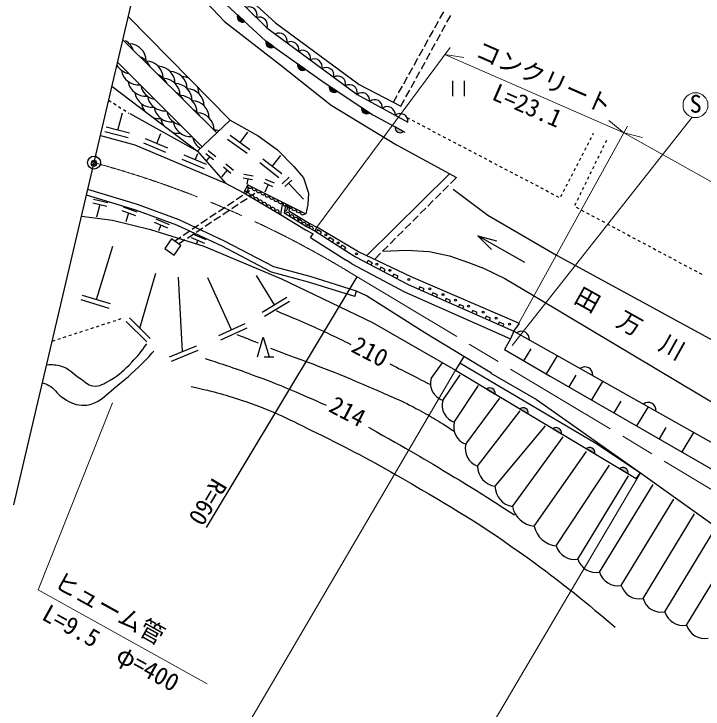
# Model space of a CAD drawing. Units: millimetres, scale not verified. Extents: x 40000 to 680000, y 20000 to 380000.
# Drawn here: x 273391 to 344569, y 259151 to 330977 of the extents above; entities that cross this region are included whole.
import ezdxf
from ezdxf.enums import TextEntityAlignment as Align

# ---------------------------------------------------------------- set-up
doc = ezdxf.new("R2010")
doc.units = ezdxf.units.MM
doc.header["$LTSCALE"] = 1000
doc.header["$PDMODE"] = 32
doc.header["$PDSIZE"] = 500
doc.linetypes.add('CHAIN', pattern=[18.5, 12, -1.5, 3.5, -1.5])
for name, color, linetype, lineweight in [('M-BGD', 7, 'Continuous', 25), ('M-BMK', 2, 'CHAIN', 13), ('M-BMK-SRVR', 3, 'Continuous', 25), ('M-STR-HTXT', 7, 'Continuous', 13)]:
    doc.layers.add(name, color=color, linetype=linetype, lineweight=lineweight)
doc.layers.add('M-OTRS', color=6, linetype='Continuous')
doc.styles.add('ＭＳ ゴシック', font='')
doc.styles.get('ＭＳ ゴシック').set_extended_font_data('MS Gothic')

msp = doc.modelspace()

# ---------------------------------------------------------------- hatches: boundary and pattern name
at = {"layer": 'M-BGD'}
for points in [[(296503, 330866, 0.7), (297236, 330186)], [(299438, 328149, 0.7), (300252, 327569)], [(302695, 325827, 0.7), (303509, 325246)], [(305964, 323523, 0.7), (306798, 322971)], [(309298, 321313, 0.7), (310131, 320760)], [(312756, 319311, 0.7), (313638, 318838)], [(323079, 291702, 0.7), (322221, 292215)], [(326513, 289650, 0.7), (325654, 290163)], [(329946, 287598, 0.7), (329088, 288111)], [(333379, 285545, 0.7), (332521, 286059)], [(336813, 283493, 0.7), (335954, 284006)]]:
    msp.add_hatch(color=256, dxfattribs=at).paths.add_polyline_path(points)

# ---------------------------------------------------------------- linework, layer by layer
for p, q in [((317388, 330504), (317776, 331203)), ((318120, 330124), (318506, 330825)), ((316855, 329541), (317243, 330241)), ((317590, 329160), (317975, 329861)), ((316322, 328579), (316710, 329279)), ((294354, 318686), (284634, 328286)), ((315789, 327617), (316177, 328317)), ((317060, 328196), (317445, 328897)), ((316530, 327233), (316915, 327934)), ((315256, 326655), (315644, 327354)), ((316000, 326269), (316385, 326970)), ((314723, 325692), (315111, 326392)), ((292827, 317233), (284093, 325975)), ((314190, 324730), (314578, 325430)), ((315470, 325305), (315855, 326006)), ((314940, 324341), (315325, 325042)), ((313657, 323768), (314045, 324468)), ((314409, 323377), (314795, 324078)), ((318680, 324067), (318680, 322467)), ((319880, 324067), (319880, 322467)), ((283513, 323500), (292350, 316778)), ((313125, 322806), (313512, 323505)), ((312592, 321843), (312979, 322543)), ((313879, 322413), (314265, 323114)), ((283177, 322063), (283430, 321901)), ((313349, 321449), (313735, 322150)), ((283682, 321740), (283935, 321578)), ((284187, 321416), (284440, 321254)), ((284693, 321092), (284945, 320930)), ((284123, 318963), (284604, 320766)), ((285198, 320768), (285274, 320720)), ((313975, 320271), (314241, 320132)), ((314507, 319992), (314772, 319853)), ((315038, 319714), (315304, 319574)), ((285331, 318641), (282915, 319285)), ((315570, 319435), (315835, 319296)), ((316101, 319157), (316367, 319017)), ((282322, 318409), (285892, 317456)), ((285202, 318158), (282786, 318802)), ((288140, 317592), (288574, 318619)), ((297764, 316949), (295742, 318418)), ((296753, 317683), (297545, 318773)), ((316632, 318878), (316898, 318739)), ((317164, 318599), (317429, 318460)), ((317695, 318321), (317961, 318182)), ((332902, 317955), (333041, 318222)), ((333179, 318488), (333261, 318645)), ((289097, 316645), (286794, 317618)), ((289291, 317106), (286988, 318078)), ((297471, 316544), (295448, 318013)), ((318227, 318042), (318492, 317903)), ((318758, 317764), (319024, 317624)), ((319289, 317485), (319555, 317346)), ((332626, 317423), (332764, 317689)), ((334589, 317909), (334457, 317640)), ((285892, 317456), (295261, 313498)), ((293463, 316854), (294256, 316245)), ((319821, 317207), (320087, 317067)), ((320352, 316928), (320618, 316789)), ((332349, 316891), (332487, 317157)), ((334062, 316831), (333931, 316561)), ((334326, 317370), (334194, 317100)), ((293269, 315426), (290966, 316398)), ((292117, 315912), (292383, 316541)), ((293219, 316537), (294012, 315928)), ((293616, 316232), (293296, 315816)), ((300075, 315214), (300957, 316340)), ((320884, 316649), (321149, 316510)), ((321415, 316371), (321681, 316232)), ((321946, 316092), (322212, 315953)), ((331796, 315826), (331934, 316092)), ((332072, 316358), (332211, 316624)), ((333799, 316292), (333668, 316022)), ((293074, 314965), (290771, 315938)), ((295291, 315473), (296059, 314832)), ((300751, 314049), (298783, 315590)), ((301060, 314443), (299091, 315984)), ((322478, 315814), (322744, 315674)), ((323009, 315535), (323275, 315396)), ((331519, 315293), (331657, 315559)), ((333536, 315753), (333404, 315483)), ((295419, 314846), (294836, 314148)), ((295035, 315166), (295802, 314525)), ((323541, 315257), (323806, 315117)), ((324072, 314978), (324338, 314839)), ((324604, 314699), (324869, 314560)), ((331243, 314761), (331381, 315027)), ((333010, 314674), (332878, 314405)), ((333273, 315213), (333141, 314944)), ((297060, 314026), (298047, 313866)), ((297124, 314421), (298111, 314261)), ((297553, 313946), (297460, 313371)), ((299345, 313919), (300263, 313523)), ((301106, 313419), (301833, 314106)), ((318393, 314444), (309792, 305995)), ((318477, 313449), (319043, 314014)), ((325135, 314421), (325401, 314282)), ((325666, 314142), (325932, 314003)), ((330689, 313696), (330828, 313962)), ((330966, 314228), (331104, 314495)), ((332746, 314135), (332615, 313865)), ((295261, 313498), (297146, 312475)), ((297146, 312475), (297538, 313324)), ((297538, 313324), (303529, 310332)), ((299187, 313552), (300105, 313156)), ((299646, 313354), (299299, 312548)), ((301380, 313128), (302107, 313815)), ((301744, 313472), (303288, 311836)), ((317698, 312673), (318265, 313238)), ((326198, 313864), (326463, 313724)), ((326729, 313585), (326995, 313446)), ((327261, 313307), (327526, 313167)), ((330413, 313164), (330551, 313430)), ((332483, 313596), (332352, 313326)), ((286171, 311284), (281015, 312825)), ((297146, 312475), (300936, 310245)), ((297268, 312419), (297736, 312734)), ((297720, 312084), (298284, 312459)), ((316919, 311896), (317486, 312461)), ((327792, 313028), (328058, 312889)), ((328323, 312749), (328589, 312610)), ((328855, 312471), (329121, 312332)), ((330136, 312631), (330274, 312897)), ((331957, 312517), (331825, 312248)), ((332220, 313057), (332088, 312787)), ((285981, 310715), (280878, 312240)), ((281627, 311839), (283085, 311485)), ((296355, 311805), (297019, 312252)), ((296804, 311475), (297470, 311918)), ((329386, 312192), (329652, 312053)), ((329860, 312099), (329998, 312365)), ((331694, 311978), (331562, 311709)), ((281533, 311450), (282991, 311096)), ((282262, 311273), (281928, 309980)), ((284667, 311043), (286074, 310524)), ((290465, 309694), (286171, 311284)), ((294530, 310577), (295194, 311024)), ((295443, 311191), (296107, 311638)), ((295888, 310866), (296554, 311309)), ((301142, 311524), (300936, 310245)), ((301470, 311360), (301319, 310420)), ((301878, 311157), (301794, 310638)), ((316141, 311119), (316707, 311684)), ((331430, 311439), (331299, 311169)), ((284528, 310667), (285936, 310149)), ((285232, 310408), (284942, 309510)), ((290234, 309140), (285981, 310715)), ((293618, 309963), (294281, 310409)), ((294972, 310257), (295638, 310700)), ((301319, 310420), (303677, 308966)), ((301794, 310638), (303898, 309341)), ((315362, 310342), (315928, 310907)), ((331471, 310998), (331736, 310857)), ((332001, 310715), (332265, 310574)), ((332530, 310433), (332794, 310291)), ((288044, 309817), (289424, 309230)), ((295150, 307505), (290465, 309694)), ((292705, 309349), (293369, 309795)), ((294056, 309649), (294722, 310091)), ((300936, 310245), (303504, 308661)), ((314583, 309565), (315149, 310130)), ((333059, 310150), (333324, 310009)), ((333588, 309867), (333853, 309726)), ((334117, 309584), (334382, 309443)), ((287887, 309449), (289267, 308862)), ((288577, 309155), (288341, 308556)), ((294884, 306967), (290234, 309140)), ((291792, 308734), (292456, 309181)), ((292224, 308431), (292890, 308873)), ((293140, 309040), (293806, 309482)), ((303677, 308966), (304458, 308557)), ((303898, 309341), (304678, 308933)), ((304678, 308933), (304458, 308557)), ((308965, 306381), (304678, 308933)), ((313804, 308788), (314371, 309353)), ((334647, 309302), (334911, 309160)), ((335176, 309019), (335440, 308877)), ((290880, 308120), (291544, 308567)), ((291308, 307822), (291974, 308265)), ((291841, 308244), (293222, 307657)), ((303504, 308661), (304296, 308248)), ((304028, 307883), (304296, 308248)), ((304458, 308557), (308122, 306224)), ((304731, 308680), (304597, 308469)), ((305153, 308411), (304731, 308680)), ((305018, 308200), (305153, 308411)), ((313025, 308012), (313592, 308577)), ((335705, 308736), (335970, 308595)), ((336234, 308453), (336499, 308312)), ((336763, 308171), (337028, 308029)), ((289967, 307506), (290631, 307953)), ((290391, 307213), (291058, 307656)), ((291685, 307876), (293065, 307289)), ((292375, 307583), (292242, 307245)), ((300221, 304849), (295150, 307505)), ((304028, 307883), (307692, 305549)), ((305996, 307874), (305862, 307663)), ((306418, 307606), (305996, 307874)), ((306284, 307395), (306418, 307606)), ((312247, 307235), (312813, 307800)), ((326170, 305298), (321297, 308044)), ((321297, 308044), (322726, 306644)), ((321297, 308044), (323234, 307546)), ((337293, 307888), (337557, 307746)), ((337822, 307605), (338086, 307464)), ((281926, 301456), (283623, 306970)), ((300001, 304286), (294884, 306967)), ((307261, 307069), (307127, 306858)), ((307683, 306800), (307261, 307069)), ((307549, 306589), (307683, 306800)), ((311468, 306458), (312034, 307023)), ((338351, 307322), (338615, 307181)), ((338880, 307039), (339145, 306898)), ((339409, 306757), (339674, 306615)), ((308122, 306224), (308678, 305892)), ((314434, 303823), (308965, 306381)), ((310689, 305681), (311255, 306246)), ((339938, 306474), (340203, 306333)), ((340468, 306191), (340732, 306050)), ((308282, 305139), (307692, 305549)), ((308678, 305892), (314114, 303033)), ((309968, 305495), (309852, 305274)), ((310411, 305263), (309968, 305495)), ((310295, 305041), (310411, 305263)), ((340997, 305908), (341261, 305767)), ((341526, 305626), (341791, 305484)), ((342055, 305343), (342320, 305202)), ((303983, 303851), (300221, 304849)), ((308282, 305139), (313743, 302268)), ((311296, 304797), (311180, 304576)), ((311739, 304565), (311296, 304797)), ((311622, 304343), (311739, 304565)), ((342584, 305060), (342849, 304919)), ((343114, 304777), (343378, 304636)), ((286394, 298505), (288036, 304188)), ((300307, 300911), (298461, 303964)), ((303816, 303273), (300001, 304286)), ((308777, 302338), (303983, 303851)), ((312624, 304099), (312507, 303878)), ((313066, 303866), (312624, 304099)), ((312950, 303645), (313066, 303866)), ((343643, 304495), (343907, 304353)), ((344172, 304212), (344437, 304070)), ((290819, 296089), (290380, 303775)), ((293269, 277903), (308833, 303812)), ((295877, 298349), (293435, 303697)), ((308597, 301766), (303816, 303273)), ((325601, 299006), (314434, 303823)), ((314114, 303033), (325020, 298185)), ((315298, 302780), (315197, 302552)), ((315755, 302577), (315298, 302780)), ((315654, 302349), (315755, 302577)), ((283359, 301015), (280492, 301898)), ((301591, 301687), (299024, 300135)), ((308597, 301766), (308777, 302338)), ((309791, 301858), (308777, 302338)), ((315834, 298036), (309791, 301858)), ((313743, 302268), (324675, 297408)), ((316669, 302171), (316567, 301943)), ((317126, 301968), (316669, 302171)), ((317024, 301739), (317126, 301968)), ((283212, 300537), (280345, 301420)), ((301850, 301259), (299282, 299707)), ((318040, 301562), (317938, 301333)), ((318496, 301359), (318040, 301562)), ((318395, 301130), (318496, 301359)), ((319410, 300952), (319309, 300724)), ((319867, 300749), (319410, 300952)), ((319766, 300521), (319867, 300749)), ((320781, 300343), (320679, 300115)), ((321238, 300140), (320781, 300343)), ((287460, 297449), (285329, 299560)), ((321136, 299912), (321238, 300140)), ((322152, 299734), (322050, 299505)), ((322609, 299531), (322152, 299734)), ((322507, 299302), (322609, 299531)), ((282486, 298848), (282771, 298941)), ((283056, 299034), (283341, 299127)), ((283627, 299220), (283912, 299313)), ((284197, 299406), (284472, 299496)), ((287108, 297094), (284977, 299205)), ((297242, 298972), (294513, 297726)), ((323522, 299125), (323421, 298896)), ((323979, 298921), (323522, 299125)), ((323878, 298693), (323979, 298921)), ((325020, 298185), (325601, 299006)), ((280204, 298105), (280489, 298198)), ((280774, 298291), (281059, 298384)), ((281345, 298477), (281630, 298570)), ((281915, 298662), (282200, 298755)), ((297449, 298518), (294720, 297271)), ((325020, 298185), (324675, 297408)), ((277922, 297361), (278207, 297454)), ((278492, 297547), (278777, 297640)), ((279063, 297733), (279348, 297826)), ((279633, 297919), (279918, 298012)), ((298541, 295562), (299141, 297562)), ((299141, 297562), (299741, 295562)), ((319854, 295591), (315834, 298036)), ((324675, 297408), (324066, 296297)), ((277351, 297175), (277636, 297268)), ((292205, 296662), (289432, 295516)), ((292396, 296200), (289623, 295054)), ((324066, 296297), (328779, 293565)), ((326070, 295135), (326824, 296385)), ((299241, 295562), (300241, 295562)), ((319854, 295591), (319014, 294167)), ((322702, 293858), (319854, 295591)), ((328400, 293785), (329526, 295652)), ((316476, 293307), (317665, 294937)), ((319454, 294914), (333502, 286629)), ((322662, 293874), (327378, 291141)), ((317674, 291045), (319495, 293702)), ((328779, 293565), (351981, 280188)), ((330732, 292439), (331473, 293667)), ((318873, 288782), (321386, 292601)), ((333065, 291094), (334223, 293013)), ((320071, 286520), (323580, 291290)), ((327378, 291141), (338093, 283547)), ((335398, 289749), (336122, 290949)), ((337731, 288404), (338919, 290373)), ((321269, 284258), (325686, 289983)), ((323078, 282170), (328301, 288419)), ((340064, 287059), (340771, 288231)), ((342397, 285714), (343616, 287733)), ((324886, 280083), (330134, 287290)), ((333502, 286629), (338093, 283547)), ((327139, 278050), (332514, 285769)), ((329392, 276016), (334914, 284345)), ((331636, 274653), (336851, 283237)), ((337671, 282980), (338093, 283547)), ((338093, 283547), (351157, 274224)), ((333880, 273290), (339397, 282371)), ((336123, 271927), (341540, 280842)), ((338367, 270563), (343683, 279313)), ((340611, 269200), (345826, 277784)), ((342854, 267837), (347969, 276254))]:
    msp.add_line(p, q, dxfattribs=at)
for points in [[(287672, 341264), (295073, 333937), (299515, 329522), (308831, 322657), (314081, 319776)], [(287412, 340157), (295321, 331963), (299413, 328167), (305417, 323886), (310452, 320548), (313763, 318771)], [(287083, 338748), (295143, 330203), (300838, 325801), (306168, 321560), (312913, 317441), (319091, 314062)], [(293148, 337666), (294521, 335458), (300417, 330047), (309033, 323693), (313349, 321449)], [(292350, 316778), (295742, 320009), (285203, 330717)], [(285361, 320682), (292350, 316778), (295261, 313498)], [(295742, 320009), (298606, 318377), (300598, 316923), (302294, 315227), (303290, 314042), (303829, 312454), (303748, 311296), (303529, 310332)], [(318774, 312871), (322328, 310197), (329435, 306051), (355222, 291995), (361239, 288899)], [(280371, 310074), (283569, 309661), (287500, 308718), (293019, 306995), (301016, 303603), (310412, 299080), (319014, 294167), (337671, 282980)], [(311468, 306458), (313961, 306574), (316295, 306413), (318395, 305964), (320351, 305300), (321895, 304707), (324102, 303630), (327064, 301872), (330743, 299664), (346353, 290337), (355008, 285966), (357695, 284770), (360267, 283884), (364234, 282879), (366890, 281981), (368201, 281335), (371572, 278776)], [(325020, 298185), (358012, 279642), (367422, 278349)]]:
    msp.add_lwpolyline(points, dxfattribs=at)
for points in [[(296503, 330866, 0.7), (297236, 330186)], [(299438, 328149, 0.7), (300252, 327569)], [(302695, 325827, 0.7), (303509, 325246)], [(305964, 323523, 0.7), (306798, 322971)], [(309298, 321313, 0.7), (310131, 320760)], [(312756, 319311, 0.7), (313638, 318838)], [(323079, 291702, 0.7), (322221, 292215)], [(326513, 289650, 0.7), (325654, 290163)], [(329946, 287598, 0.7), (329088, 288111)], [(333379, 285545, 0.7), (332521, 286059)], [(336813, 283493, 0.7), (335954, 284006)]]:
    msp.add_lwpolyline(points, format="xyb", close=True, dxfattribs=at)
msp.add_lwpolyline([(289650, 307726), (288967, 306739), (289954, 306056), (290637, 307043)], close=True, dxfattribs=at)
for centre in [(301753, 311053), (302890, 309797), (303822, 309155), (305595, 308148), (306887, 307307), (308760, 306180), (310872, 305120), (312206, 304482), (314169, 303546), (316356, 302585), (317707, 301972), (318999, 301400), (320350, 300787), (321849, 300149), (323208, 299553), (324566, 298915)]:
    msp.add_circle(centre, 100, dxfattribs=at)
for centre, radius, start, end in [((297698, 330884), 812, 337.8658, 112.62607), ((298763, 329828), 812, 337.8658, 112.62607), ((300797, 328189), 812, 346.22986, 120.99013), ((284022, 326617), 1812, 18.51959, 60.83164), ((285255, 326077), 1812, 0.94091, 88.14654), ((302004, 327299), 812, 346.22986, 120.99013), ((303212, 326410), 812, 346.22986, 120.99013), ((285775, 324835), 1812, 21.12387, 69.59133), ((287008, 324295), 1812, 0.94091, 88.14654), ((304419, 325520), 812, 346.22986, 120.99013), ((285587, 326602), 1812, 210.44523, 259.09498), ((288242, 323755), 1812, 0.94091, 88.14654), ((305627, 324630), 812, 346.22986, 120.99013), ((286279, 325447), 1812, 189.13489, 274.60641), ((287529, 323053), 1812, 24.02285, 66.69235), ((289475, 323215), 1812, 0.94091, 88.14654), ((286971, 324293), 1812, 189.13489, 276.34052), ((288762, 322513), 1812, 0.94091, 88.14654), ((290708, 322675), 1812, 63.12819, 88.14654), ((306834, 323740), 812, 346.22986, 120.99013), ((288269, 323934), 1812, 191.48767, 258.4599), ((289995, 321973), 1812, 0.94091, 88.14654), ((291228, 321433), 1812, 0.94091, 88.14654), ((290708, 322675), 1812, 0.94091, 25.95926), ((308042, 322850), 812, 346.22986, 120.99013), ((287663, 323138), 1812, 189.13489, 276.34052), ((289282, 321272), 1812, 27.35877, 63.35643), ((290516, 320731), 1812, 0.94091, 88.14654), ((309337, 322032), 804, 353.4521, 129.03917), ((288961, 322779), 1812, 189.13489, 274.14106), ((291749, 320191), 1812, 0.94091, 88.14654), ((310643, 321306), 812, 353.8655, 128.62577), ((288356, 321983), 1812, 189.13489, 214.78254), ((289653, 321624), 1812, 189.13489, 276.34052), ((311958, 320584), 812, 353.8655, 128.62577), ((290951, 321265), 1812, 192.13357, 257.814), ((291036, 319490), 1812, 31.44292, 59.27228), ((292269, 318950), 1812, 0.94091, 88.14654), ((313273, 319863), 812, 353.8655, 128.62577), ((288356, 321983), 1812, 250.69287, 276.34052), ((290345, 320469), 1812, 189.13489, 214.78254), ((291643, 320110), 1812, 189.13489, 273.67242), ((292790, 317708), 1812, 37.34892, 53.36627), ((294023, 317168), 1812, 72.34102, 88.14654), ((290345, 320469), 1812, 250.69287, 276.34052), ((293633, 318597), 1812, 192.79096, 237.40871), ((294325, 317442), 1812, 189.13489, 194.52016), ((297774, 313206), 250, 153.4592, 333.4592), ((297348, 312897), 250, 244.33515, 64.33515), ((297533, 312248), 250, 329.52487, 149.52487), ((298222, 312983), 250, 153.4592, 333.4592), ((298669, 312759), 250, 153.4592, 333.4592), ((299116, 312536), 250, 153.4592, 333.4592), ((297963, 311994), 250, 329.52487, 149.52487), ((298394, 311741), 250, 329.52487, 149.52487), ((298825, 311487), 250, 329.52487, 149.52487), ((299563, 312313), 250, 153.4592, 333.4592), ((300011, 312089), 250, 153.4592, 333.4592), ((300458, 311866), 250, 153.4592, 333.4592), ((300905, 311642), 250, 153.4592, 333.4592), ((299256, 311233), 250, 329.52487, 149.52487), ((299687, 310980), 250, 329.52487, 149.52487), ((301441, 311375), 250, 153.4592, 333.4592), ((301394, 310890), 250, 260.87218, 80.87218), ((301888, 311151), 250, 153.4592, 333.4592), ((302336, 310928), 250, 153.4592, 333.4592), ((300118, 310726), 250, 329.52487, 149.52487), ((300549, 310473), 250, 329.52487, 149.52487), ((301647, 310218), 250, 328.34399, 148.34399), ((302783, 310705), 250, 153.4592, 333.4592), ((303230, 310481), 250, 153.4592, 333.4592), ((302073, 309955), 250, 328.34399, 148.34399), ((302498, 309693), 250, 328.34399, 148.34399), ((302924, 309431), 250, 328.34399, 148.34399), ((303349, 309168), 250, 328.34399, 148.34399), ((304067, 308762), 250, 332.36142, 152.36142), ((325823, 297376), 812, 353.28123, 128.0415), ((332361, 293701), 812, 353.28123, 128.0415), ((318302, 292826), 1888, 165.23234, 250.57778), ((319501, 290563), 1888, 165.23234, 250.57778), ((338899, 290026), 812, 353.28123, 128.0415), ((320699, 288301), 1888, 165.23234, 250.57778), ((321897, 286039), 1888, 165.23234, 250.57778), ((323425, 284299), 2157, 181.10548, 260.72329), ((325234, 282212), 2157, 181.10548, 260.72329), ((327388, 280590), 2553, 191.45432, 264.4034), ((329641, 278557), 2553, 191.45432, 264.4034), ((331279, 276594), 1973, 197.01516, 280.42165), ((333523, 275231), 1973, 197.01516, 280.42165), ((335766, 273867), 1973, 197.01516, 280.42165), ((338010, 272504), 1973, 197.01516, 280.42165), ((340254, 271141), 1973, 197.01516, 280.42165), ((342497, 269778), 1973, 197.01516, 280.42165), ((344741, 268414), 1973, 197.01516, 280.42165)]:
    msp.add_arc(centre, radius, start, end, dxfattribs=at)
for points, knots in [([(300473, 300316), (303216, 299151), (303956, 298866), (306138, 297826), (306948, 297441), (307215, 297318), (308202, 296821)], [0, 0, 0, 0, 1, 1, 1, 2, 2, 2, 2]), ([(276779, 294729), (277414, 294762), (277701, 294735), (278265, 294587), (279134, 294359), (279438, 293820), (280203, 293349), (280725, 293027), (280940, 292611), (281549, 292541), (282276, 292457), (282687, 292778), (283326, 293133), (284319, 293684), (284772, 294175), (285561, 294991), (286231, 295684), (286460, 295980), (287124, 296901)], [0, 0, 0, 0, 1, 1, 1, 2, 2, 2, 3, 3, 3, 4, 4, 4, 5, 5, 5, 6, 6, 6, 6]), ([(276342, 292865), (276643, 292778), (276752, 292720), (276999, 292595), (277617, 292282), (277736, 291785), (278319, 291410), (279064, 290931), (279532, 290578), (280419, 290549), (280932, 290532), (281241, 290583), (281711, 290791), (282598, 291183), (282950, 291661), (283703, 292272), (284889, 293234), (285566, 293768), (286638, 294856), (287120, 295346), (287291, 295515), (287842, 296139)], [0, 0, 0, 0, 1, 1, 1, 2, 2, 2, 3, 3, 3, 4, 4, 4, 5, 5, 5, 6, 6, 6, 7, 7, 7, 7]), ([(299888, 296434), (304824, 294592), (306188, 294141), (310119, 292413), (312003, 291585), (313095, 291191), (314911, 290223), (316496, 289379), (317039, 289043), (318860, 287869)], [0, 0, 0, 0, 1, 1, 1, 2, 2, 2, 3, 3, 3, 3]), ([(293161, 295372), (296013, 294436), (296793, 294171), (299084, 293299), (301674, 292313), (302523, 291927), (305626, 290553)], [0, 0, 0, 0, 1, 1, 1, 2, 2, 2, 2]), ([(291687, 292491), (294355, 291879), (295169, 291652), (297340, 290916), (300297, 289915), (301853, 289072), (304650, 287686), (308172, 285940), (310136, 284936), (313535, 282961), (318703, 279957), (321622, 278277), (326458, 274763), (330100, 272115), (331347, 271129), (335504, 267615)], [0, 0, 0, 0, 1, 1, 1, 2, 2, 2, 3, 3, 3, 4, 4, 4, 5, 5, 5, 5]), ([(310014, 288264), (314339, 285820), (315490, 285190), (318926, 283095), (321349, 281618), (322134, 281129), (325081, 279234)], [0, 0, 0, 0, 1, 1, 1, 2, 2, 2, 2])]:
    msp.add_open_spline(points, degree=3, knots=knots, dxfattribs=at)
for points in [[(296407, 297857), (297510, 297424), (297510, 297424), (298614, 296990)], [(312205, 294829), (314313, 293751), (314313, 293751), (316420, 292672)]]:
    msp.add_open_spline(points, degree=3, dxfattribs=at)
at = {"layer": 'M-BMK'}
msp.add_line((308833, 303812), (353209, 277156), dxfattribs=at)
msp.add_arc((254633, 216173), 103045, 58.26528, 74.79071, dxfattribs=at)
at = {"layer": 'M-BMK-SRVR'}
msp.add_line((273391, 280257), (288213, 343579), dxfattribs=at)
msp.add_circle((281666, 315609), 674, dxfattribs=at)
at = {"layer": 'M-OTRS'}
for p in [(281644, 315468), (281666, 315609)]:
    msp.add_point(p, dxfattribs=at)
at = {"layer": 'M-STR-HTXT'}
for p, q in [((304678, 308933), (318447, 327510)), ((336384, 318703), (317895, 326766)), ((317895, 326766), (319873, 326468)), ((324865, 296702), (343438, 320306)), ((336384, 318703), (334820, 319949)), ((325375, 298717), (336750, 319367)), ((336384, 318703), (369309, 300195)), ((336384, 318703), (338322, 318207)), ((296943, 256544), (319014, 294167)), ((316104, 246200), (338093, 283547))]:
    msp.add_line(p, q, dxfattribs=at)
msp.add_lwpolyline([(283583, 290801), (275884, 271475), (293363, 261755)], dxfattribs=at)
msp.add_circle((343784, 321548), 1289, dxfattribs=at)

# ---------------------------------------------------------------- texts
at = {"layer": 'M-BGD', "style": 'ＭＳ ゴシック'}
msp.add_text('田\u3000万\u3000川', height=1833, rotation=330.785, dxfattribs=at).set_placement((337009, 299004), align=Align.MIDDLE_CENTER)
for s, rotation, p in [('210', 332.501, (307842, 295649)), ('214', 332.501, (305522, 289473)), ('R=60', 239.005, (293443, 283428))]:
    msp.add_text(s, height=1833, rotation=rotation, dxfattribs=at).set_placement(p, align=Align.BOTTOM_LEFT)
at = {"layer": 'M-STR-HTXT', "style": 'ＭＳ ゴシック'}
for s, rotation, p in [('コンクリート', 336.438, (320670, 326056)), ('L=23.1', 336.438, (322418, 321670)), ('ヒューム管', 330.921, (277111, 271343)), ('L=9.5\u3000φ=400', 330.921, (275879, 267989))]:
    msp.add_text(s, height=1833, rotation=rotation, dxfattribs=at).set_placement(p, align=Align.BOTTOM_LEFT)
msp.add_text('S', height=1833, dxfattribs=at).set_placement((343179, 320222), align=Align.BOTTOM_LEFT)

doc.saveas('drawing.dxf')
